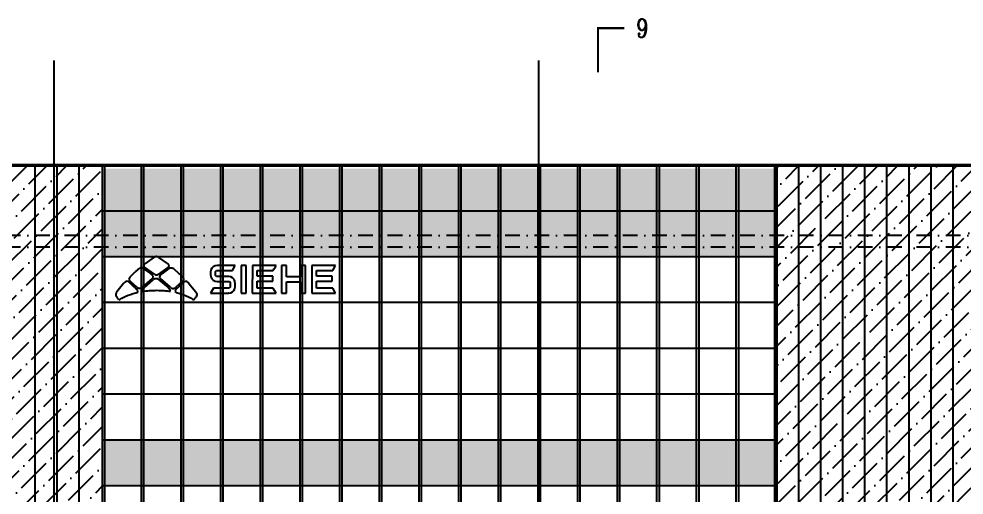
# Model space of a CAD drawing. Extents: x -2072575 to 87763, y 445513 to 805276.
# Drawn here: x -1258558 to -1226383, y 565177 to 581390 of the extents above; entities that cross this region are included whole.
import ezdxf
from ezdxf.enums import TextEntityAlignment as Align

# ---------------------------------------------------------------- set-up
doc = ezdxf.new("R2010")
doc.units = 0
doc.header["$LTSCALE"] = 1000
for name, pattern in [('CENTER', [2, 1.25, -0.25, 0.25, -0.25]), ('DASHDOT', [1, 0.5, -0.25, 0, -0.25]), ('DOT', [0.25, 0, -0.25])]:
    doc.linetypes.add(name, pattern=pattern)
for name, color, linetype in [('!ZN1-填充-8', 8, 'Continuous'), ('3符号', 3, 'Continuous'), ('3铝板幕墙', 3, 'Continuous'), ('4玻璃幕墙', 4, 'Continuous'), ('A-LIN-V', 9, 'Continuous'), ('A-云线', 50, 'Continuous'), ('DOT', 8, 'DOT'), ('DOTE', 1, 'CENTER'), ('IE-填充-JYZS', 7, 'Continuous'), ('压型钢板', 23, 'Continuous')]:
    doc.layers.add(name, color=color, linetype=linetype)
doc.styles.add('_TCH_LABEL', font='COMPLEX', dxfattribs={"bigfont": 'GBCBIG'})
pattern_1 = [(45, (0, 0), (252.5697, 926.08891), [1190.625, -238.125, 0, -238.125])]

# ---------------------------------------------------------------- blocks, each defined once
blk = doc.blocks.new('G$C8AAC1FDD')
at = {"layer": 'A-LIN-V'}
for p, q in [((-1.638, 0.667), (-1.953, 0.44)), ((-1.625, 0.675), (-1.638, 0.667)), ((-1.609, 0.682), (-1.625, 0.675)), ((-1.591, 0.687), (-1.609, 0.682)), ((-1.572, 0.689), (-1.591, 0.687)), ((-1.572, 0.689), (-1.572, 0.689)), ((-1.553, 0.689), (-1.572, 0.689)), ((-1.553, 0.689), (-1.553, 0.689)), ((-1.534, 0.686), (-1.553, 0.689)), ((-1.534, 0.686), (-1.534, 0.686)), ((-1.517, 0.68), (-1.534, 0.686)), ((-1.516, 0.68), (-1.517, 0.68)), ((-1.501, 0.672), (-1.517, 0.68)), ((-1.5, 0.672), (-1.501, 0.672)), ((-1.489, 0.664), (-1.501, 0.672)), ((-1.489, 0.664), (-1.489, 0.664)), ((-1.489, 0.664), (-1.162, 0.43)), ((-1.991, 0.394), (-1.992, 0.38)), ((-1.992, 0.38), (-1.99, 0.367)), ((-1.986, 0.407), (-1.991, 0.394)), ((-1.99, 0.367), (-1.985, 0.354)), ((-1.977, 0.42), (-1.986, 0.407)), ((-1.985, 0.354), (-1.976, 0.341)), ((-1.965, 0.431), (-1.977, 0.42)), ((-1.976, 0.341), (-1.963, 0.33)), ((-1.953, 0.44), (-1.965, 0.431)), ((-1.627, 0.09), (-1.963, 0.33)), ((-1.398, 0.153), (-1.161, 0.324)), ((-1.162, 0.43), (-1.162, 0.43)), ((-1.152, 0.422), (-1.162, 0.43)), ((-1.161, 0.324), (-1.15, 0.332)), ((-1.16, 0.324), (-1.161, 0.324)), ((-1.152, 0.422), (-1.152, 0.422)), ((-1.141, 0.41), (-1.152, 0.422)), ((-1.15, 0.332), (-1.14, 0.344)), ((-1.15, 0.332), (-1.15, 0.332)), ((-1.141, 0.41), (-1.141, 0.41)), ((-1.135, 0.399), (-1.141, 0.41)), ((-1.14, 0.344), (-1.133, 0.356)), ((-1.139, 0.344), (-1.14, 0.344)), ((-1.134, 0.398), (-1.135, 0.399)), ((-1.133, 0.398), (-1.134, 0.398)), ((-1.13, 0.384), (-1.134, 0.398)), ((-1.133, 0.357), (-1.13, 0.371)), ((-1.133, 0.357), (-1.133, 0.357)), ((-1.133, 0.356), (-1.133, 0.357)), ((-1.131, 0.273), (-1.133, 0.356)), ((-1.129, 0.384), (-1.13, 0.384)), ((-1.13, 0.371), (-1.13, 0.384)), ((-1.129, 0.371), (-1.13, 0.371)), ((0.377, 0.344), (0.329, 0.296)), ((0.438, 0.376), (0.377, 0.344)), ((0.508, 0.387), (0.438, 0.376)), ((0.509, 0.387), (0.508, 0.387)), ((1.123, 0.387), (0.509, 0.387)), ((1.027, 0.221), (1.123, 0.387)), ((1.123, 0.387), (1.123, 0.387)), ((1.332, 0.387), (1.332, -0.554)), ((1.332, 0.387), (1.332, 0.387)), ((1.498, 0.387), (1.332, 0.387)), ((1.498, -0.554), (1.498, 0.387)), ((1.498, 0.387), (1.498, 0.387)), ((1.707, 0.387), (1.706, -0.554)), ((1.707, 0.387), (1.707, 0.387)), ((2.439, 0.387), (1.707, 0.387)), ((2.489, 0.387), (2.439, 0.387)), ((2.443, 0.259), (2.49, 0.341)), ((2.517, 0.387), (2.489, 0.387)), ((2.49, 0.341), (2.517, 0.387)), ((2.517, 0.387), (2.517, 0.387)), ((2.702, 0.386), (2.702, -0.555)), ((2.703, 0.386), (2.702, 0.386)), ((2.868, 0.386), (2.703, 0.386)), ((2.868, -0.001), (2.868, 0.386)), ((2.869, 0.386), (2.868, 0.386)), ((2.869, -0.001), (2.869, 0.386)), ((3.346, 0.386), (3.346, -0.001)), ((3.346, 0.386), (3.346, 0.386)), ((3.512, 0.386), (3.346, 0.386)), ((3.512, -0.555), (3.512, 0.386)), ((3.512, -0.555), (3.512, 0.386)), ((3.512, 0.386), (3.512, 0.386)), ((3.729, 0.387), (3.729, -0.554)), ((3.73, 0.387), (3.729, 0.387)), ((3.806, 0.387), (3.73, 0.387)), ((3.895, 0.387), (3.806, 0.387)), ((3.806, 0.387), (3.806, 0.387)), ((3.896, 0.387), (3.895, 0.387)), ((4.54, 0.387), (3.896, 0.387)), ((4.444, 0.221), (4.54, 0.387)), ((4.444, 0.221), (4.54, 0.387)), ((4.54, 0.387), (4.54, 0.387)), ((-2.456, 0.003), (-2.468, -0.011)), ((-2.445, 0.013), (-2.456, 0.003)), ((-2.327, 0.123), (-2.445, 0.013)), ((-2.327, 0.123), (-2.278, 0.169)), ((-2.187, 0.254), (-2.278, 0.169)), ((-2.173, 0.267), (-2.187, 0.254)), ((-2.141, 0.29), (-2.173, 0.267)), ((-2.11, 0.303), (-2.141, 0.29)), ((-2.081, 0.308), (-2.11, 0.303)), ((-2.081, 0.308), (-2.081, 0.308)), ((-2.056, 0.306), (-2.081, 0.308)), ((-2.035, 0.302), (-2.056, 0.306)), ((-2.056, 0.306), (-2.056, 0.306)), ((-2.018, 0.296), (-2.035, 0.302)), ((-2.034, 0.302), (-2.035, 0.302)), ((-2.005, 0.289), (-2.018, 0.296)), ((-2.018, 0.296), (-2.018, 0.296)), ((-2.005, 0.289), (-2.005, 0.289)), ((-2.005, 0.289), (-1.76, 0.114)), ((-1.715, 0.081), (-1.76, 0.114)), ((-1.76, 0.114), (-1.76, 0.114)), ((-1.687, 0.05), (-1.715, 0.081)), ((-1.714, 0.081), (-1.715, 0.081)), ((-1.673, 0.022), (-1.687, 0.05)), ((-1.686, 0.05), (-1.687, 0.05)), ((-1.669, -0.001), (-1.673, 0.022)), ((-1.672, 0.022), (-1.673, 0.022)), ((-1.627, 0.09), (-1.613, 0.082)), ((-1.613, 0.082), (-1.596, 0.075)), ((-1.596, 0.075), (-1.578, 0.07)), ((-1.578, 0.07), (-1.559, 0.069)), ((-1.559, 0.069), (-1.559, 0.069)), ((-1.559, 0.069), (-1.54, 0.069)), ((-1.54, 0.069), (-1.522, 0.073)), ((-1.54, 0.07), (-1.54, 0.069)), ((-1.522, 0.073), (-1.505, 0.079)), ((-1.522, 0.073), (-1.522, 0.073)), ((-1.505, 0.079), (-1.489, 0.087)), ((-1.504, 0.079), (-1.505, 0.079)), ((-1.489, 0.087), (-1.477, 0.096)), ((-1.488, 0.087), (-1.489, 0.087)), ((-1.477, 0.096), (-1.398, 0.153)), ((-1.477, 0.096), (-1.477, 0.096)), ((-1.445, 0.028), (-1.454, 0.002)), ((-1.454, 0.002), (-1.453, -0.019)), ((-1.424, 0.057), (-1.445, 0.028)), ((-1.386, 0.09), (-1.424, 0.057)), ((-1.398, 0.153), (-1.398, 0.153)), ((-1.361, 0.108), (-1.386, 0.09)), ((-1.361, 0.108), (-1.131, 0.273)), ((-1.123, 0.278), (-1.131, 0.273)), ((-1.112, 0.285), (-1.123, 0.278)), ((-1.098, 0.291), (-1.112, 0.285)), ((-1.081, 0.296), (-1.098, 0.291)), ((-1.079, 0.297), (-1.081, 0.296)), ((-1.055, 0.3), (-1.079, 0.297)), ((-1.055, 0.3), (-1.055, 0.3)), ((-1.028, 0.298), (-1.055, 0.3)), ((-0.998, 0.289), (-1.028, 0.298)), ((-1.027, 0.298), (-1.028, 0.298)), ((-0.966, 0.271), (-0.998, 0.289)), ((-0.997, 0.289), (-0.998, 0.289)), ((-0.943, 0.251), (-0.966, 0.271)), ((-0.966, 0.271), (-0.966, 0.271)), ((-0.943, 0.251), (-0.943, 0.251)), ((-0.684, 0.012), (-0.943, 0.251)), ((-0.672, 0.001), (-0.684, 0.012)), ((-0.684, 0.012), (-0.684, 0.012)), ((-0.661, -0.01), (-0.672, 0.001)), ((-0.671, 0.001), (-0.672, 0.001)), ((0.297, 0.235), (0.286, 0.164)), ((0.286, 0.164), (0.286, 0.078)), ((0.286, 0.078), (0.297, -0.003)), ((0.329, 0.296), (0.297, 0.235)), ((0.452, 0.154), (0.455, 0.182)), ((0.452, 0.154), (0.452, 0.154)), ((0.452, 0.068), (0.452, 0.154)), ((0.455, 0.05), (0.452, 0.068)), ((0.452, 0.068), (0.452, 0.068)), ((0.455, 0.182), (0.463, 0.198)), ((0.455, 0.182), (0.455, 0.182)), ((0.463, 0.034), (0.455, 0.05)), ((0.455, 0.05), (0.455, 0.05)), ((0.463, 0.198), (0.475, 0.21)), ((0.463, 0.198), (0.463, 0.198)), ((0.475, 0.022), (0.463, 0.034)), ((0.463, 0.034), (0.463, 0.034)), ((0.475, 0.21), (0.49, 0.218)), ((0.475, 0.21), (0.475, 0.21)), ((0.49, 0.014), (0.475, 0.022)), ((0.475, 0.022), (0.475, 0.022)), ((0.49, 0.218), (0.508, 0.221)), ((0.491, 0.218), (0.49, 0.218)), ((0.508, 0.011), (0.49, 0.014)), ((0.491, 0.014), (0.49, 0.014)), ((0.508, 0.221), (1.027, 0.221)), ((0.509, 0.011), (0.508, 0.011)), ((0.9, 0.011), (0.509, 0.011)), ((0.975, 0), (0.9, 0.011)), ((0.901, 0.011), (0.9, 0.011)), ((1.027, 0.221), (1.027, 0.221)), ((1.873, 0.221), (2.421, 0.221)), ((1.873, 0.019), (1.873, 0.221)), ((1.873, 0.019), (1.873, 0.019)), ((2.402, 0.019), (1.873, 0.019)), ((2.402, -0.147), (2.402, 0.019)), ((2.403, 0.019), (2.402, 0.019)), ((2.421, 0.221), (2.443, 0.259)), ((2.421, 0.221), (2.421, 0.221)), ((3.895, 0.019), (3.895, 0.221)), ((3.895, 0.221), (3.896, 0.221)), ((3.896, 0.019), (3.895, 0.019)), ((3.896, 0.019), (3.896, 0.221)), ((3.896, 0.221), (4.444, 0.221)), ((4.425, 0.019), (3.896, 0.019)), ((4.425, -0.147), (4.425, 0.019)), ((4.425, -0.147), (4.425, 0.019)), ((4.425, 0.019), (4.425, 0.019)), ((4.444, 0.221), (4.444, 0.221)), ((-2.674, -0.229), (-2.903, -0.507)), ((-2.662, -0.214), (-2.674, -0.229)), ((-2.629, -0.18), (-2.662, -0.214)), ((-2.599, -0.161), (-2.629, -0.18)), ((-2.572, -0.153), (-2.599, -0.161)), ((-2.572, -0.153), (-2.572, -0.153)), ((-2.549, -0.152), (-2.572, -0.153)), ((-2.53, -0.158), (-2.549, -0.152)), ((-2.549, -0.152), (-2.549, -0.152)), ((-2.515, -0.165), (-2.53, -0.158)), ((-2.53, -0.158), (-2.53, -0.158)), ((-2.503, -0.174), (-2.515, -0.165)), ((-2.515, -0.165), (-2.515, -0.165)), ((-2.503, -0.174), (-2.503, -0.174)), ((-2.312, -0.345), (-2.503, -0.174)), ((-2.49, -0.05), (-2.494, -0.073)), ((-2.494, -0.073), (-2.49, -0.098)), ((-2.48, -0.028), (-2.49, -0.05)), ((-2.49, -0.098), (-2.475, -0.123)), ((-2.468, -0.011), (-2.48, -0.028)), ((-2.475, -0.123), (-2.46, -0.137)), ((-2.315, -0.266), (-2.46, -0.137)), ((-2.263, -0.312), (-2.315, -0.266)), ((-2.222, -0.349), (-2.263, -0.312)), ((-1.702, -0.057), (-2.049, -0.353)), ((-1.972, -0.368), (-1.667, -0.103)), ((-1.702, -0.057), (-1.69, -0.047)), ((-1.702, -0.057), (-1.702, -0.057)), ((-1.69, -0.047), (-1.68, -0.034)), ((-1.69, -0.047), (-1.69, -0.047)), ((-1.68, -0.034), (-1.673, -0.02)), ((-1.679, -0.034), (-1.68, -0.034)), ((-1.673, -0.02), (-1.669, -0.001)), ((-1.672, -0.02), (-1.673, -0.02)), ((-1.669, -0.001), (-1.669, -0.001)), ((-1.655, -0.092), (-1.667, -0.103)), ((-1.634, -0.079), (-1.655, -0.092)), ((-1.611, -0.07), (-1.634, -0.079)), ((-1.587, -0.064), (-1.611, -0.07)), ((-1.563, -0.063), (-1.587, -0.064)), ((-1.538, -0.066), (-1.563, -0.063)), ((-1.562, -0.063), (-1.563, -0.063)), ((-1.514, -0.073), (-1.538, -0.066)), ((-1.538, -0.066), (-1.538, -0.066)), ((-1.492, -0.084), (-1.514, -0.073)), ((-1.514, -0.073), (-1.514, -0.073)), ((-1.475, -0.097), (-1.492, -0.084)), ((-1.492, -0.084), (-1.492, -0.084)), ((-1.474, -0.097), (-1.475, -0.097)), ((-1.475, -0.097), (-1.159, -0.364)), ((-1.453, -0.019), (-1.448, -0.036)), ((-1.448, -0.036), (-1.44, -0.048)), ((-1.44, -0.048), (-1.431, -0.058)), ((-1.431, -0.058), (-1.112, -0.328)), ((-0.66, -0.14), (-0.904, -0.359)), ((-0.898, -0.429), (-0.623, -0.182)), ((-0.649, -0.026), (-0.661, -0.01)), ((-0.661, -0.01), (-0.661, -0.01)), ((-0.66, -0.14), (-0.64, -0.118)), ((-0.659, -0.14), (-0.66, -0.14)), ((-0.638, -0.046), (-0.649, -0.026)), ((-0.649, -0.026), (-0.649, -0.026)), ((-0.64, -0.118), (-0.63, -0.093)), ((-0.64, -0.118), (-0.64, -0.118)), ((-0.63, -0.069), (-0.638, -0.046)), ((-0.637, -0.046), (-0.638, -0.046)), ((-0.63, -0.093), (-0.63, -0.069)), ((-0.63, -0.069), (-0.63, -0.069)), ((-0.63, -0.093), (-0.63, -0.093)), ((-0.611, -0.172), (-0.623, -0.182)), ((-0.601, -0.165), (-0.611, -0.172)), ((-0.585, -0.157), (-0.601, -0.165)), ((-0.564, -0.153), (-0.585, -0.157)), ((-0.564, -0.153), (-0.564, -0.153)), ((-0.54, -0.155), (-0.564, -0.153)), ((-0.512, -0.166), (-0.54, -0.155)), ((-0.54, -0.155), (-0.54, -0.155)), ((-0.481, -0.19), (-0.512, -0.166)), ((-0.512, -0.166), (-0.512, -0.166)), ((-0.453, -0.221), (-0.481, -0.19)), ((-0.481, -0.19), (-0.481, -0.19)), ((-0.452, -0.221), (-0.453, -0.221)), ((-0.453, -0.221), (-0.214, -0.508)), ((0.297, -0.003), (0.329, -0.064)), ((0.329, -0.064), (0.377, -0.112)), ((0.377, -0.112), (0.438, -0.144)), ((0.438, -0.144), (0.508, -0.155)), ((0.508, -0.155), (0.9, -0.155)), ((0.9, -0.155), (0.915, -0.156)), ((0.915, -0.156), (0.93, -0.16)), ((0.93, -0.16), (0.944, -0.172)), ((0.944, -0.172), (0.953, -0.196)), ((0.953, -0.196), (0.957, -0.235)), ((0.957, -0.321), (0.954, -0.349)), ((0.957, -0.235), (0.957, -0.321)), ((1.037, -0.033), (0.975, 0)), ((0.976, 0), (0.975, 0)), ((1.084, -0.084), (1.037, -0.033)), ((1.038, -0.033), (1.037, -0.033)), ((1.113, -0.152), (1.084, -0.084)), ((1.084, -0.084), (1.084, -0.084)), ((1.123, -0.245), (1.113, -0.152)), ((1.113, -0.152), (1.113, -0.152)), ((1.123, -0.245), (1.123, -0.245)), ((1.123, -0.332), (1.123, -0.245)), ((1.872, -0.388), (1.873, -0.147)), ((1.873, -0.147), (2.402, -0.147)), ((2.403, -0.147), (2.402, -0.147)), ((2.869, -0.001), (2.868, -0.001)), ((2.868, -0.555), (2.868, -0.167)), ((2.868, -0.167), (2.869, -0.167)), ((3.346, -0.001), (2.869, -0.001)), ((2.869, -0.555), (2.869, -0.167)), ((2.869, -0.167), (3.346, -0.167)), ((3.346, -0.167), (3.346, -0.555)), ((3.895, -0.388), (3.895, -0.147)), ((3.895, -0.147), (3.896, -0.147)), ((3.896, -0.388), (3.896, -0.147)), ((3.896, -0.147), (4.425, -0.147)), ((4.425, -0.147), (4.425, -0.147)), ((-2.941, -0.577), (-2.944, -0.605)), ((-2.944, -0.605), (-2.939, -0.636)), ((-2.933, -0.552), (-2.941, -0.577)), ((-2.939, -0.636), (-2.923, -0.669)), ((-2.923, -0.533), (-2.933, -0.552)), ((-2.913, -0.518), (-2.923, -0.533)), ((-2.903, -0.507), (-2.913, -0.518)), ((-2.596, -0.658), (-2.518, -0.626)), ((-2.518, -0.626), (-2.436, -0.596)), ((-2.518, -0.626), (-2.518, -0.626)), ((-2.436, -0.596), (-2.351, -0.568)), ((-2.436, -0.596), (-2.436, -0.596)), ((-2.351, -0.568), (-2.305, -0.556)), ((-2.35, -0.568), (-2.351, -0.568)), ((-2.312, -0.345), (-2.261, -0.391)), ((-2.305, -0.556), (-2.262, -0.544)), ((-2.262, -0.544), (-2.256, -0.542)), ((-2.262, -0.544), (-2.262, -0.544)), ((-2.218, -0.428), (-2.261, -0.391)), ((-2.256, -0.542), (-2.196, -0.525)), ((-2.222, -0.349), (-2.212, -0.358)), ((-2.21, -0.439), (-2.218, -0.428)), ((-2.218, -0.428), (-2.218, -0.428)), ((-2.212, -0.358), (-2.2, -0.367)), ((-2.203, -0.452), (-2.21, -0.439)), ((-2.21, -0.439), (-2.21, -0.439)), ((-2.198, -0.464), (-2.203, -0.452)), ((-2.202, -0.452), (-2.203, -0.452)), ((-2.2, -0.367), (-2.183, -0.377)), ((-2.194, -0.477), (-2.198, -0.464)), ((-2.197, -0.464), (-2.198, -0.464)), ((-2.196, -0.525), (-2.194, -0.514)), ((-2.195, -0.525), (-2.196, -0.525)), ((-2.193, -0.49), (-2.194, -0.477)), ((-2.194, -0.477), (-2.194, -0.477)), ((-2.194, -0.514), (-2.193, -0.502)), ((-2.194, -0.514), (-2.194, -0.514)), ((-2.193, -0.502), (-2.193, -0.49)), ((-2.193, -0.49), (-2.193, -0.49)), ((-2.193, -0.502), (-2.193, -0.502)), ((-2.183, -0.377), (-2.162, -0.385)), ((-2.162, -0.385), (-2.137, -0.39)), ((-2.136, -0.39), (-2.137, -0.39)), ((-2.136, -0.39), (-2.109, -0.387)), ((-2.109, -0.387), (-2.079, -0.375)), ((-2.109, -0.387), (-2.109, -0.387)), ((-2.079, -0.375), (-2.058, -0.361)), ((-2.079, -0.375), (-2.079, -0.375)), ((-2.058, -0.361), (-2.049, -0.353)), ((-2.058, -0.361), (-2.058, -0.361)), ((-2.049, -0.353), (-2.049, -0.353)), ((-2.044, -0.461), (-2.049, -0.485)), ((-2.049, -0.485), (-2.025, -0.495)), ((-2.033, -0.439), (-2.044, -0.461)), ((-2.02, -0.418), (-2.033, -0.439)), ((-2.025, -0.495), (-1.967, -0.486)), ((-2.025, -0.495), (-2.025, -0.495)), ((-2.006, -0.401), (-2.02, -0.418)), ((-1.993, -0.387), (-2.006, -0.401)), ((-1.982, -0.377), (-1.993, -0.387)), ((-1.972, -0.368), (-1.982, -0.377)), ((-1.967, -0.486), (-1.909, -0.479)), ((-1.967, -0.486), (-1.967, -0.486)), ((-1.908, -0.479), (-1.909, -0.479)), ((-1.908, -0.479), (-1.849, -0.472)), ((-1.849, -0.472), (-1.789, -0.467)), ((-1.849, -0.472), (-1.849, -0.472)), ((-1.789, -0.467), (-1.728, -0.463)), ((-1.789, -0.467), (-1.789, -0.467)), ((-1.728, -0.463), (-1.666, -0.46)), ((-1.728, -0.463), (-1.728, -0.463)), ((-1.666, -0.46), (-1.604, -0.459)), ((-1.604, -0.459), (-1.542, -0.458)), ((-1.542, -0.458), (-1.481, -0.459)), ((-1.481, -0.459), (-1.421, -0.461)), ((-1.421, -0.461), (-1.362, -0.464)), ((-1.362, -0.464), (-1.303, -0.468)), ((-1.303, -0.468), (-1.245, -0.474)), ((-1.245, -0.474), (-1.188, -0.48)), ((-1.188, -0.48), (-1.131, -0.487)), ((-1.158, -0.364), (-1.159, -0.364)), ((-1.146, -0.375), (-1.159, -0.364)), ((-1.134, -0.387), (-1.146, -0.375)), ((-1.146, -0.375), (-1.146, -0.375)), ((-1.12, -0.403), (-1.134, -0.387)), ((-1.134, -0.387), (-1.134, -0.387)), ((-1.131, -0.487), (-1.107, -0.489)), ((-1.12, -0.403), (-1.12, -0.403)), ((-1.109, -0.417), (-1.12, -0.403)), ((-1.072, -0.362), (-1.112, -0.328)), ((-1.106, -0.421), (-1.109, -0.417)), ((-1.107, -0.489), (-1.083, -0.491)), ((-1.094, -0.443), (-1.106, -0.421)), ((-1.106, -0.421), (-1.106, -0.421)), ((-1.086, -0.466), (-1.094, -0.443)), ((-1.093, -0.443), (-1.094, -0.443)), ((-1.083, -0.491), (-1.086, -0.466)), ((-1.085, -0.466), (-1.086, -0.466)), ((-1.083, -0.491), (-1.083, -0.491)), ((-1.072, -0.362), (-1.061, -0.371)), ((-1.061, -0.371), (-1.03, -0.39)), ((-1.061, -0.371), (-1.061, -0.371)), ((-1.03, -0.39), (-1, -0.397)), ((-1, -0.397), (-0.974, -0.396)), ((-1, -0.397), (-1, -0.397)), ((-0.974, -0.396), (-0.951, -0.389)), ((-0.974, -0.396), (-0.974, -0.396)), ((-0.951, -0.389), (-0.931, -0.38)), ((-0.95, -0.389), (-0.951, -0.389)), ((-0.931, -0.38), (-0.916, -0.37)), ((-0.931, -0.38), (-0.931, -0.38)), ((-0.925, -0.485), (-0.926, -0.497)), ((-0.926, -0.497), (-0.925, -0.508)), ((-0.923, -0.474), (-0.925, -0.485)), ((-0.925, -0.508), (-0.883, -0.534)), ((-0.919, -0.462), (-0.923, -0.474)), ((-0.913, -0.45), (-0.919, -0.462)), ((-0.916, -0.37), (-0.904, -0.359)), ((-0.916, -0.37), (-0.916, -0.37)), ((-0.906, -0.438), (-0.913, -0.45)), ((-0.898, -0.429), (-0.906, -0.438)), ((-0.903, -0.359), (-0.904, -0.359)), ((-0.883, -0.534), (-0.793, -0.558)), ((-0.793, -0.558), (-0.705, -0.584)), ((-0.705, -0.584), (-0.622, -0.613)), ((-0.622, -0.613), (-0.542, -0.645)), ((-0.203, -0.522), (-0.214, -0.508)), ((-0.214, -0.508), (-0.214, -0.508)), ((-0.192, -0.538), (-0.203, -0.522)), ((-0.202, -0.522), (-0.203, -0.522)), ((-0.182, -0.559), (-0.192, -0.538)), ((-0.192, -0.538), (-0.192, -0.538)), ((-0.175, -0.584), (-0.182, -0.559)), ((-0.182, -0.559), (-0.182, -0.559)), ((-0.182, -0.645), (-0.175, -0.613)), ((-0.175, -0.613), (-0.175, -0.584)), ((-0.175, -0.584), (-0.175, -0.584)), ((-0.174, -0.613), (-0.175, -0.613)), ((0.38, -0.388), (0.284, -0.554)), ((0.284, -0.554), (0.9, -0.554)), ((0.38, -0.388), (0.38, -0.388)), ((0.9, -0.388), (0.38, -0.388)), ((0.918, -0.385), (0.9, -0.388)), ((0.9, -0.554), (0.971, -0.543)), ((0.901, -0.554), (0.9, -0.554)), ((0.934, -0.377), (0.918, -0.385)), ((0.946, -0.365), (0.934, -0.377)), ((0.954, -0.349), (0.946, -0.365)), ((0.971, -0.543), (1.032, -0.511)), ((0.971, -0.543), (0.971, -0.543)), ((1.032, -0.511), (1.08, -0.463)), ((1.032, -0.511), (1.032, -0.511)), ((1.08, -0.463), (1.112, -0.402)), ((1.08, -0.463), (1.08, -0.463)), ((1.112, -0.402), (1.123, -0.332)), ((1.112, -0.402), (1.112, -0.402)), ((1.123, -0.332), (1.123, -0.332)), ((1.332, -0.554), (1.498, -0.554)), ((1.498, -0.554), (1.498, -0.554)), ((1.706, -0.554), (2.466, -0.554)), ((1.873, -0.388), (1.872, -0.388)), ((2.421, -0.388), (1.873, -0.388)), ((2.421, -0.388), (2.421, -0.388)), ((2.464, -0.462), (2.421, -0.388)), ((2.517, -0.554), (2.464, -0.462)), ((2.466, -0.554), (2.517, -0.554)), ((2.517, -0.554), (2.517, -0.554)), ((2.517, -0.554), (2.517, -0.554)), ((2.517, -0.554), (2.517, -0.554)), ((2.702, -0.555), (2.868, -0.555)), ((2.869, -0.555), (2.868, -0.555)), ((3.346, -0.555), (3.512, -0.555)), ((3.512, -0.555), (3.512, -0.555)), ((3.729, -0.554), (4.539, -0.554)), ((3.896, -0.388), (3.895, -0.388)), ((4.443, -0.388), (3.896, -0.388)), ((4.539, -0.554), (4.443, -0.388)), ((4.444, -0.388), (4.443, -0.388)), ((4.54, -0.554), (4.444, -0.388)), ((4.539, -0.554), (4.54, -0.554)), ((-2.923, -0.669), (-2.905, -0.692)), ((-2.883, -0.72), (-2.905, -0.692)), ((-2.852, -0.758), (-2.883, -0.72)), ((-2.834, -0.781), (-2.852, -0.758)), ((-2.834, -0.781), (-2.803, -0.769)), ((-2.834, -0.781), (-2.834, -0.781)), ((-2.803, -0.769), (-2.738, -0.73)), ((-2.803, -0.769), (-2.803, -0.769)), ((-2.738, -0.73), (-2.669, -0.693)), ((-2.738, -0.73), (-2.738, -0.73)), ((-2.669, -0.693), (-2.596, -0.658)), ((-2.669, -0.693), (-2.669, -0.693)), ((-2.595, -0.658), (-2.596, -0.658)), ((-0.542, -0.645), (-0.467, -0.679)), ((-0.467, -0.679), (-0.396, -0.716)), ((-0.396, -0.716), (-0.33, -0.755)), ((-0.33, -0.755), (-0.283, -0.781)), ((-0.283, -0.781), (-0.274, -0.77)), ((-0.283, -0.781), (-0.283, -0.781)), ((-0.274, -0.77), (-0.266, -0.759)), ((-0.274, -0.77), (-0.274, -0.77)), ((-0.266, -0.759), (-0.256, -0.747)), ((-0.265, -0.759), (-0.266, -0.759)), ((-0.256, -0.747), (-0.247, -0.735)), ((-0.256, -0.747), (-0.256, -0.747)), ((-0.247, -0.735), (-0.237, -0.723)), ((-0.246, -0.735), (-0.247, -0.735)), ((-0.237, -0.723), (-0.226, -0.71)), ((-0.236, -0.723), (-0.237, -0.723)), ((-0.226, -0.71), (-0.215, -0.696)), ((-0.226, -0.71), (-0.226, -0.71)), ((-0.215, -0.696), (-0.202, -0.679)), ((-0.215, -0.696), (-0.215, -0.696)), ((-0.202, -0.679), (-0.182, -0.645)), ((-0.202, -0.679), (-0.202, -0.679)), ((-0.182, -0.645), (-0.182, -0.645))]:
    blk.add_line(p, q, dxfattribs=at)
blk = doc.blocks.new('44443')
at = {"layer": '4玻璃幕墙'}
for p, q in [((-1352730, 534887), (-1352730, 517199)), ((-1352650, 534887), (-1352650, 517199))]:
    blk.add_line(p, q, dxfattribs=at)
blk = doc.blocks.new('20250821133139')
at = {"layer": 'DOT', "linetype": 'DASHDOT'}
for p, q in [((91359.1, 17700), (-8859.1, 17700)), ((91359.1, 15300), (-8859.1, 15300)), ((91359.1, 14900), (-8859.1, 14900))]:
    blk.add_line(p, q, dxfattribs=at)
at = {"layer": 'DOTE', "ltscale": 250}
for p, q in [((16500, -5350), (16500, 21247.6)), ((33000, -5350), (33000, 21247.6))]:
    blk.add_line(p, q, dxfattribs=at)
blk = doc.blocks.new('*U143')
at = {"const_width": 0.5}
for points in [[(6, 0), (0, 0), (0, -10)], [(6, -180.19), (0, -180.19), (0, -170.19)]]:
    blk.add_lwpolyline(points, dxfattribs=at)
at = {"color": 0, "style": '_TCH_LABEL', "width": 0.705882, "flags": 8}
for tag, p in [('编号上', (10.01, 0)), ('编号下', (10.01, -180.19))]:
    blk.add_attdef(tag, text='', height=4.25, dxfattribs=at).set_placement(p, align=Align.MIDDLE_CENTER)

msp = doc.modelspace()

# ---------------------------------------------------------------- hatches: boundary and pattern name
at = {"layer": '!ZN1-填充-8'}
h = msp.add_hatch(dxfattribs=at)
h.set_pattern_fill('ANSI36', color=256, scale=300, style=0)
h.set_pattern_definition(pattern_1)
h.paths.add_polyline_path([(-1274508.4, 558720.4), (-1255708.4, 558720.4), (-1255708.4, 576370.4), (-1274508.4, 576370.4)])
at = {"layer": '!ZN1-填充-8', "ltscale": 0.5}
h = msp.add_hatch(dxfattribs=at)
h.set_pattern_fill('石膏板', color=8, scale=80)
h.set_pattern_definition([(45, (774780.63, 12190.16), (-200.000005, 200.000005), [64, -218.84272]), (135, (775225.9, 12190.16), (-200.000005, -200.000005), [64, -218.84272])])
h.paths.add_polyline_path([(-1255628.4, 576292.2), (-1232838.5, 576292.2), (-1232838.5, 573343.4), (-1255628.4, 573343.4)])
at = {"layer": '!ZN1-填充-8'}
h = msp.add_hatch(dxfattribs=at)
h.set_pattern_fill('ANSI36', color=256, scale=300, style=0)
h.set_pattern_definition(pattern_1)
h.paths.add_polyline_path([(-1232758.4, 558720.4), (-1217308.4, 558720.4), (-1217308.4, 576370.4), (-1232758.4, 576370.4)])
at = {"layer": '!ZN1-填充-8', "ltscale": 0.5}
h = msp.add_hatch(dxfattribs=at)
h.set_pattern_fill('石膏板', color=8, scale=80)
h.set_pattern_definition([(45, (774780.63, 4770.16), (-200.000005, 200.000005), [64, -218.84272]), (135, (775225.9, 4770.16), (-200.000005, -200.000005), [64, -218.84272])])
h.paths.add_polyline_path([(-1255628.4, 567017.4), (-1232838.5, 567017.4), (-1232838.5, 565543.4), (-1255628.4, 565543.4)])
at = {"layer": 'IE-填充-JYZS', "ltscale": 10}
h = msp.add_hatch(dxfattribs=at)
h.set_pattern_fill('DOTS', color=141, scale=10)
h.set_pattern_definition([(0, (-1274508.431, 576370.235), (7.9375, 15.875), [0, -15.875])])
h.paths.add_polyline_path([(-1274508.4, 576420.4), (-1190708.4, 576420.4), (-1190708.4, 576370.2), (-1274508.4, 576370.2)])

# ---------------------------------------------------------------- linework, layer by layer
at = {"layer": '3铝板幕墙', "ltscale": 2000}
for p, q in [((-1258008.4, 576420.4), (-1258008.4, 576370.2)), ((-1256508.4, 576420.4), (-1256508.4, 576370.2)), ((-1255708.4, 576420.4), (-1255708.4, 576370.2)), ((-1254358.4, 576420.4), (-1254358.4, 576370.2)), ((-1253008.4, 576420.4), (-1253008.4, 576370.2)), ((-1251658.4, 576420.4), (-1251658.4, 576370.2)), ((-1250308.4, 576420.4), (-1250308.4, 576370.2)), ((-1248958.4, 576420.4), (-1248958.4, 576370.2)), ((-1247608.4, 576420.4), (-1247608.4, 576370.2)), ((-1246258.4, 576420.4), (-1246258.4, 576370.2)), ((-1244908.4, 576420.4), (-1244908.4, 576370.2)), ((-1243558.4, 576420.4), (-1243558.4, 576370.2)), ((-1242208.4, 576420.4), (-1242208.4, 576370.2)), ((-1240858.4, 576420.4), (-1240858.4, 576370.2)), ((-1239508.4, 576420.4), (-1239508.4, 576370.2)), ((-1238158.4, 576420.4), (-1238158.4, 576370.2)), ((-1236808.4, 576420.4), (-1236808.4, 576370.2)), ((-1235458.4, 576420.4), (-1235458.4, 576370.2)), ((-1234108.4, 576420.4), (-1234108.4, 576370.2)), ((-1232758.4, 576420.4), (-1232758.4, 576370.2)), ((-1231258.4, 576420.4), (-1231258.4, 576370.2)), ((-1229758.4, 576420.4), (-1229758.4, 576370.2)), ((-1228258.4, 576420.4), (-1228258.4, 576370.2)), ((-1226758.4, 576420.4), (-1226758.4, 576370.2))]:
    msp.add_line(p, q, dxfattribs=at)
msp.add_lwpolyline([(-1274508.4, 576420.4), (-1190708.4, 576420.4), (-1190708.4, 576370.2), (-1274508.4, 576370.2)], close=True, dxfattribs=at)
at = {"layer": '4玻璃幕墙', "ltscale": 1.5}
for p, q in [((-1255708.4, 558682.2), (-1255708.4, 576370.4)), ((-1255628.4, 558682.2), (-1255628.4, 576370.4)), ((-1232838.5, 576370.4), (-1232838.5, 558682.2)), ((-1232758.4, 576370.4), (-1232758.4, 558682.2))]:
    msp.add_line(p, q, dxfattribs=at)
at = {"layer": '4玻璃幕墙'}
for p, q in [((-1255708.4, 574860.4), (-1232758.4, 574860.4)), ((-1255708.4, 573300.4), (-1232758.4, 573300.4)), ((-1255708.4, 571740.4), (-1232758.4, 571740.4)), ((-1255708.4, 570180.4), (-1232758.4, 570180.4)), ((-1255708.4, 568620.4), (-1232758.4, 568620.4)), ((-1255708.4, 567060.4), (-1232758.4, 567060.4)), ((-1255708.4, 565500.4), (-1232758.4, 565500.4))]:
    msp.add_line(p, q, dxfattribs=at)
at = {"layer": 'A-LIN-V'}
for p, q in [((-1190708.4, 576420.4), (-1274508.4, 576420.4)), ((-1190708.4, 576370.4), (-1274508.4, 576370.4)), ((-1255708.4, 558420.4), (-1255708.4, 576370.4)), ((-1232758.4, 558420.4), (-1232758.4, 576370.4))]:
    msp.add_line(p, q, dxfattribs=at)
at = {"layer": '压型钢板', "ltscale": 10}
for p, q in [((-1258008.4, 558682.2), (-1258008.4, 576370.2)), ((-1257258.4, 558682.2), (-1257258.4, 576370.2)), ((-1256508.4, 558682.2), (-1256508.4, 576370.2)), ((-1255708.4, 558682.2), (-1255708.4, 576370.2)), ((-1232758.4, 558682.2), (-1232758.4, 576370.2)), ((-1232008.4, 558682.2), (-1232008.4, 576370.2)), ((-1231258.4, 558682.2), (-1231258.4, 576370.2)), ((-1230508.4, 558682.2), (-1230508.4, 576370.2)), ((-1229758.4, 558682.2), (-1229758.4, 576370.2)), ((-1229008.4, 558682.2), (-1229008.4, 576370.2)), ((-1228258.4, 558682.2), (-1228258.4, 576370.2)), ((-1227508.4, 558682.2), (-1227508.4, 576370.2)), ((-1226758.4, 558682.2), (-1226758.4, 576370.2))]:
    msp.add_line(p, q, dxfattribs=at)

# ---------------------------------------------------------------- block references
at = {"layer": '3符号', "color": 7}
ref = msp.add_blockref('*U143', (-1238846, 581070.8), dxfattribs=dict(at, xscale=150, yscale=150, zscale=150))
ref.add_attrib('编号上', '9', dxfattribs={"layer": '0', "color": 0, "height": 637.5, "style": '_TCH_LABEL', "width": 0.705882}).set_placement((-1237345.3, 581070.8), align=Align.MIDDLE_CENTER)
ref.add_attrib('编号下', '9', dxfattribs={"layer": '0', "color": 0, "height": 637.5, "style": '_TCH_LABEL', "width": 0.705882}).set_placement((-1237345.3, 554042.9), align=Align.MIDDLE_CENTER)
at = {"layer": 'A-LIN-V', "xscale": -1}
for p in [(-2607048.4, 41482.9), (-2605698.4, 41482.9), (-2604348.4, 41482.9), (-2602998.4, 41482.9), (-2601648.4, 41482.9), (-2600298.4, 41482.9), (-2598948.4, 41482.9), (-2597598.4, 41482.9), (-2596248.4, 41482.9), (-2594898.4, 41482.9)]:
    msp.add_blockref('44443', p, dxfattribs=at)
at = {"layer": 'A-LIN-V'}
for p in [(111831.6, 41482.9), (113181.6, 41482.9), (114531.6, 41482.9), (115881.6, 41482.9), (117231.6, 41482.9), (118581.6, 41482.9)]:
    msp.add_blockref('44443', p, dxfattribs=at)
at = {"layer": 'A-LIN-V', "xscale": 1000, "yscale": 1000, "zscale": 1000}
msp.add_blockref('G$C8AAC1FDD', (-1252318.4, 572606.8), dxfattribs=at)
at = {"layer": 'A-云线', "ltscale": 10}
msp.add_blockref('20250821133139', (-1273858.4, 558720.4), dxfattribs=at)

doc.saveas('drawing.dxf')
